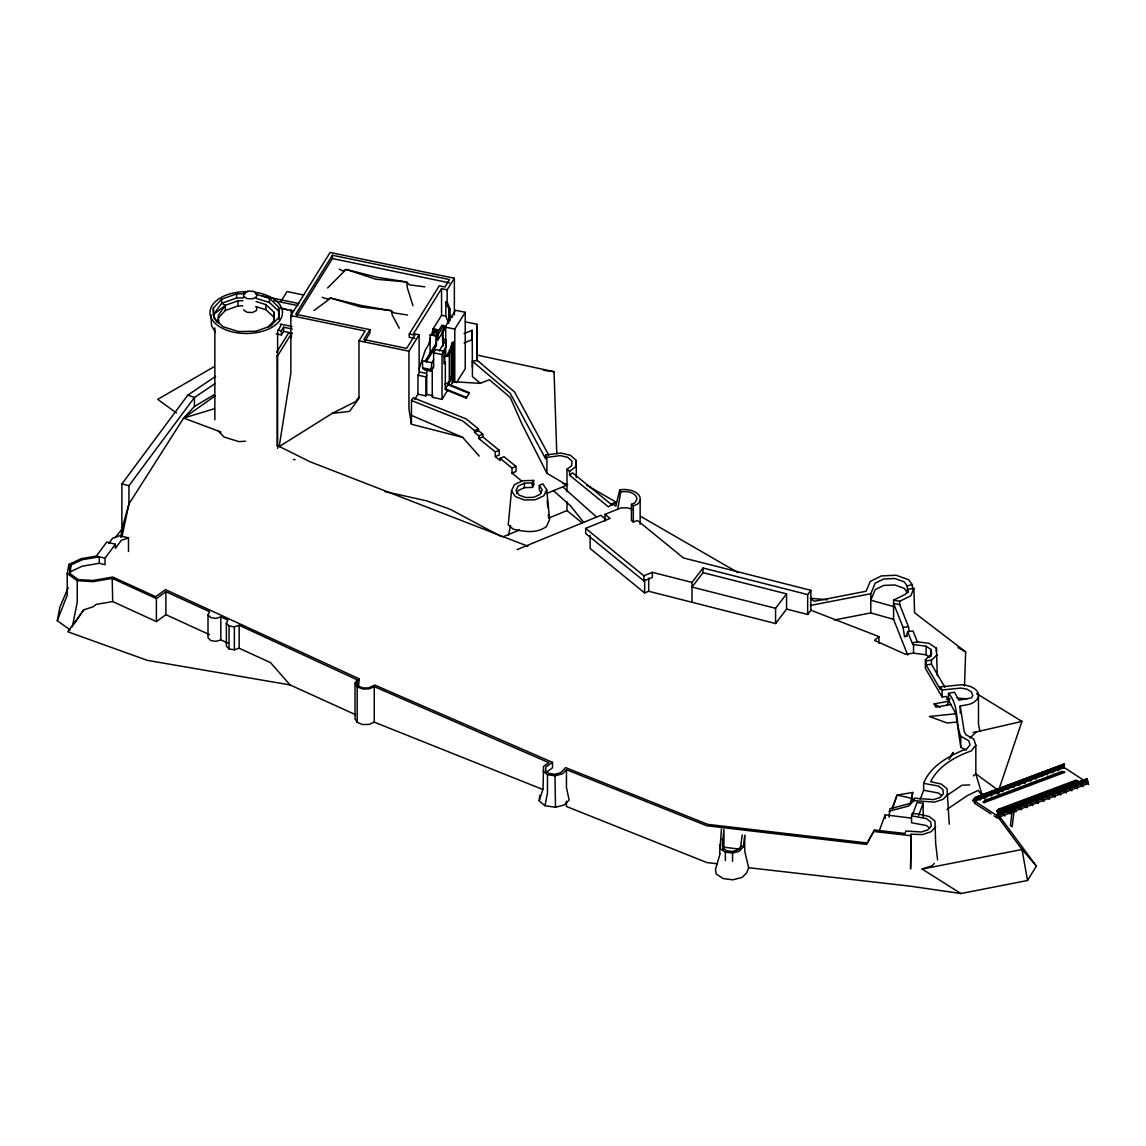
<?xml version="1.0" encoding="UTF-8"?>
<svg xmlns="http://www.w3.org/2000/svg" width="1146" height="1146" viewBox="0 0 1146 1146"><rect width="100%" height="100%" fill="white"/><g stroke="black" fill="none" stroke-linecap="round" stroke-linejoin="round"><path stroke-width="1.5" d="M411.486 400.484L462.683 420.94L474.516 430.581L474.516 432.286L478.827 435.795L478.827 438.546L495.273 451.939L495.273 456.595L499.255 454.976L499.255 450.321L482.795 436.913L482.795 434.176L478.498 430.652L478.498 428.948L466.164 418.906L413.19 397.748L411.486 400.484L411.4 424.235L462.683 437.385L479.214 456.036M964.488 686.153L965.677 651.888L914.551 612.738L913.892 588.385L907.833 589.316L905.899 594.029L893.579 600.132L893.579 619.341L907.732 655.082M719.702 853.011L721.421 829.074M742.221 834.847L740.603 846.966L737.494 850.088L732.28 851.449L726.722 850.762L722.925 848.284L722.238 844.931L723.943 829.389L723.943 847.209L722.854 850.131M548.733 455.163L514.64 392.047L477.295 360.374L472.424 361.248L510.199 393.293L545.639 458.873L545.639 455.019L560.723 453.028L570.536 455.334L576.28 460.477L575.879 466.58L569.591 471.364L569.591 475.218L608.512 506.933L612.537 503.538L616.462 501.934L613.769 504.197M912.717 792.473L911.228 800.997L912.717 792.473L897.06 795.066L892.089 808.403M516.703 493.625L518.092 490.617L524.381 487.666L532.475 487.408L533.735 484.643L533.621 480.403L522.748 480.747L514.31 484.715L511.517 490.789L508.237 524.768L513.079 529.108C524.166 531.615 536.314 533.921 546.356 526.616L549.607 519.539L546.699 489.671L542.774 483.813L539.279 485.446L539.279 489.944L541.227 492.852M929.621 828.057L926.369 825.507L911.557 822.756L911.557 815.837L926.369 818.588L930.71 821.983L931.225 826.209L927.759 829.933L921.384 832.01L905.913 831.008L904.996 833.471L874.498 830.005L866.448 844.416L706.767 825.75L566.453 769.711L566.453 787.588L569.132 799.994L564.19 804.993L555.495 807.271L545.038 805.738L539.164 800.882L539.809 795.295M539.164 800.882L543.046 788.906L543.576 766.359L548.862 762.677L374.255 686.626L369.069 688.918L362.551 689.004L357.194 686.855L355.031 683.303L356.907 679.707L239.17 625.272L234.357 626.819L229.042 625.945L226.364 623.152L227.882 620.086L220.82 616.863L215.992 618.41L210.692 617.536L208.013 614.743L209.517 611.678L165.883 591.694L156.386 598.613L156.386 621.59L112.666 601.564L96.178 604.386L93.155 606.778L83.658 609.873L67.829 631.79L147.318 660.354L290.067 684.936L355.475 714.646M990.989 813.932L974.558 803.203L974.687 802.157L972.61 800.782L974.888 797.487L1064.333 763.866L1064.118 768.536L1062.041 767.161L1064.333 763.866M719.702 844.616L720.447 848.914L725.361 852.108L732.566 852.996L739.313 851.249L743.353 846.65L744.742 835.162L744.742 851.306L748.639 867.708L746.748 872.794L742.164 877.392L732.896 879.813L723.284 878.61L716.25 874.026L715.462 869.427L720.118 853.569M120.86 537.431L121.877 529.266L121.877 483.97L187.829 395.098L215.591 376.361M974.558 803.203L975.232 797.716L1064.677 764.096M975.031 801.068L975.232 799.464L980.389 797.516M975.461 797.63L975.289 798.934L980.446 797M980.618 798.963L980.818 797.358L985.975 795.424M981.048 795.539L980.876 796.828L986.047 794.894M986.205 796.871L986.405 795.252L991.562 793.318M986.634 793.433L986.477 794.737L991.634 792.788M991.791 794.765L991.992 793.161L997.163 791.213L996.963 792.831M992.221 791.327L992.064 792.631L997.221 790.697L997.378 789.393M997.808 789.236L997.049 793.748L995.043 791.771L997.593 789.308M1086.508 783.162L1088.628 784.523L1087.067 778.721L997.622 812.342L996.948 817.829L993.969 815.88M997.851 812.27L997.679 813.56L1002.836 811.626L1003.008 810.322M1002.549 790.726L1002.75 789.121L997.593 791.055M1002.979 787.288L1002.807 788.591L997.65 790.525M1002.979 790.568L1003.18 788.949L1008.337 787.015L1008.136 788.62M1003.409 787.13L1003.237 788.434L1008.408 786.485L1008.566 785.196M1002.578 813.76L1002.779 812.142L997.622 814.09M1003.008 813.603L1003.208 811.984L1008.365 810.05L1008.165 811.655M1003.438 810.165L1003.266 811.468L1008.437 809.52L1008.595 808.217M1008.351 788.548L1008.437 784.881L1006.145 788.176L1008.222 789.551M1008.566 788.462L1008.767 786.858L1013.923 784.91L1013.723 786.528M1008.996 785.024L1008.838 786.328L1013.995 784.394L1014.153 783.09M1008.595 811.497L1008.795 809.878L1013.952 807.944L1013.752 809.549M1009.024 808.059L1008.867 809.363L1014.024 807.414L1014.181 806.125M1013.938 786.443L1014.024 782.775L1011.732 786.07L1013.823 787.445M1014.153 786.357L1014.353 784.752L1019.51 782.804M1014.582 782.933L1014.425 784.222L1019.582 782.288M1012.119 811.697L1010.4 825.578L1012.176 826.724L1014.081 811.311M1014.181 809.391L1014.382 807.787L1019.539 805.839M1014.611 805.953L1014.454 807.257L1019.611 805.323M1019.525 784.337L1019.611 780.67L1019.138 784.509L1018.235 783.921L1019.439 782.073M1019.739 784.265L1019.94 782.646L1025.111 780.713M1020.169 780.827L1020.012 782.131L1025.169 780.182M1019.782 807.285L1019.983 805.681L1025.14 803.747L1024.939 805.352M1020.198 803.862L1020.04 805.151L1025.197 803.217L1025.369 801.913M1025.341 782.159L1025.541 780.541L1030.698 778.607M1025.756 778.721L1025.598 780.025L1030.755 778.077M1025.799 801.756L1025.025 806.268L1027.131 807.644L1025.584 801.842M1030.927 780.054L1031.128 778.449L1036.285 776.501L1036.084 778.12M1031.357 776.616L1031.185 777.919L1036.356 775.985L1036.514 774.682M1030.526 803.246L1030.727 801.641L1025.57 803.575M1030.956 799.822L1030.784 801.111L1025.627 803.06M1031.386 799.65L1031.214 800.954L1036.385 799.02L1036.543 797.716M1036.944 774.524L1036.17 779.036L1034.165 777.06L1036.729 774.596M1036.113 801.154L1036.313 799.536L1031.156 801.484M1039.694 775.556L1041.972 772.275L1041.886 775.928M1036.972 797.559L1036.815 798.848L1041.972 796.914L1042.129 795.611M1041.671 776.014L1041.872 774.41L1036.715 776.343M1042.101 772.576L1041.943 773.879L1036.786 775.813M1042.101 775.856L1042.301 774.238L1047.458 772.304L1047.272 773.908M1042.531 772.418L1042.373 773.722L1047.53 771.774L1047.688 770.484M1041.7 799.048L1041.9 797.444L1036.743 799.378M1042.129 798.891L1042.33 797.272L1047.501 795.338L1047.301 796.943M1042.559 795.453L1042.402 796.757L1047.559 794.808L1047.716 793.519M1047.487 773.837L1047.559 770.169L1045.281 773.464L1047.358 774.839M1047.702 773.751L1047.888 772.146L1053.059 770.198M1048.117 770.313L1047.96 771.616L1053.117 769.682M1047.731 796.785L1047.931 795.181L1053.088 793.233L1052.888 794.851M1048.146 793.347L1047.988 794.651L1053.145 792.717L1053.317 791.413M1052.859 771.817L1053.274 768.379M1053.289 771.645L1053.489 770.04L1058.646 768.107M1053.704 768.221L1053.546 769.51L1058.703 767.576M1053.317 794.679L1053.518 793.075L1058.675 791.127M1053.747 791.256L1053.575 792.545L1058.746 790.611M1058.875 769.553L1059.076 767.935L1064.233 766.001M1059.305 766.115L1059.133 767.419L1064.305 765.471M1059.334 789.15L1059.176 790.453L1064.333 788.505L1064.491 787.202M1064.92 787.044L1064.147 791.571L1066.267 792.932L1064.706 787.13M1069.648 788.534L1069.848 786.93L1064.691 788.863M1070.078 785.11L1069.92 786.4L1064.763 788.348M1070.507 784.938L1070.35 786.242L1075.507 784.308M1075.249 786.443L1075.664 783.005M1075.679 786.271L1075.879 784.666L1081.036 782.732L1080.836 784.337M1076.094 782.847L1075.936 784.136L1081.093 782.202L1081.265 780.899M1081.265 784.179L1081.466 782.56L1086.623 780.627L1086.422 782.231M1081.695 780.741L1081.523 782.045L1086.695 780.097L1086.852 778.807M1087.067 778.721L1086.379 784.208L996.948 817.829L997.077 816.783L999.183 818.144L997.937 812.929M277.131 355.145L277.189 445.422L279.18 446.596L290.84 373.166L290.84 315.565L330.134 252.464L454.36 278.249L454.36 314.906M70.107 629.856L57.3 620.731L67.213 595.175L67.213 573.559L68.875 564.434L81.237 558.661L96.336 556.082L105.017 558.231L115.388 544.235L106.721 542.087L96.336 556.082M105.017 558.231L105.017 564.706L99.272 563.288L99.272 556.813L82.197 559.735L70.823 565.05L69.347 573.201L78.286 579.575L92.84 580.463L112.824 577.04L155.756 596.708L165.482 589.631L359.199 678.833L358.598 685.48M70.235 574.791L70.823 565.05M545.038 805.738L547.473 792.574L547.473 774.696L543.046 771.029M57.3 620.731L59.821 607.351L68.187 587.683M620.803 491.677L626.848 491.605A12.921 7.463 0 0 1 636.818 499.728L634.698 502.994L631.446 504.326L633.323 505.859L637.391 504.197A16.259 9.383 0 0 0 637.248 493.453A16.259 9.383 0 0 0 619.742 489.815L620.803 491.677L617.708 509.182M72.356 626.776L77.226 602.309L77.226 580.693L67.213 573.559M508.58 535.168L510.5 525.57M121.992 536.772L128.939 503.954L128.939 485.718L194.419 397.504L214.932 383.666M619.742 489.815L615.832 506.217L612.537 503.538M917.488 642.175L913.018 630.959L907.632 631.661L906.472 636.087L904.523 636.56L903.077 627.406L893.579 603.426L899.696 604.587L908.449 626.69L909.179 631.26M466.264 398.149L466.451 397.447L445.45 388.866L445.25 389.568L466.264 398.149L469.416 392.677L448.415 384.111M469.416 392.677L469.215 393.379L448.215 384.812M430.438 338.356L428.432 345.046L425.309 350.06L418.892 369.456M431.44 335.019L433.446 328.329L441.554 315.308L441.554 288.634L447.169 289.795L454.36 278.249M892.505 808.618L897.06 795.066L912.187 798.433M998.753 794.02L998.567 790.511L1021.946 721.393L976.578 693.574M866.448 844.416L874.498 830.005M879.254 830.821L885.185 814.863L911.442 818.115M889.038 817.127L889.941 808.79L909.523 803.618L914.78 798.232L933.46 799.622L939.892 797.53L943.387 793.777L942.872 789.522L938.488 786.084L923.633 783.334L923.633 790.253L920.224 799.435M889.038 811.21L908.62 806.025L913.878 800.639L914.78 798.232M911.557 815.837L912.474 813.359L918.591 814.118L929.148 816.496L934.993 821.08L935.68 843.556L937.586 859.93M923.633 783.334C930.595 765.399 950.077 755.3 967.038 748.639L970.089 744.828L968.728 740.688L960.778 736.276C955.048 722.267 959.431 705.478 948.501 693.33L954.518 692.241L958.844 700.163L971.536 697.857L972.782 695.421L971.292 691.84L966.909 689.161L960.635 688.073L942.084 689.978L940.293 686.927L960.964 684.807A18.078 10.443 0 0 1 977.996 692.8A18.078 10.443 0 0 1 969.115 704.389L960.205 706.008L960.205 713.099M911.113 834.231L910.583 868.725L911.113 834.231L922.43 834.575L931.01 831.767L935.68 826.753M918.591 815.594L923.175 803.274L917.044 802.515L912.474 814.835L912.474 813.359M913.892 588.385L910.841 595.762L899.696 601.292L893.579 600.132M893.579 619.341L870.788 612.924L870.788 593.714L875.186 583.171L883.638 579.017L894.725 578.501L904.208 581.853L907.231 586.05L907.403 591.121M532.475 487.408L532.475 482.91L533.621 480.403M546.699 489.671L543.906 495.745L535.469 499.713L524.596 500.057L515.442 496.648L511.517 490.789M214.861 419.78L214.861 327.914M946.883 705.463L948.988 701.194L934.119 703.888L935.924 707.182L950.779 704.475M545.983 772.404L552.515 767.849L552.515 762.362L374.842 685.093L368.453 687.901L363.081 687.972L358.669 686.21L356.893 683.288L359.199 678.833M281.486 324.447L277.619 331.208L277.619 448.401M431.77 362.752L422.559 360.832L422.559 367.852L424.45 369.857L430.91 371.204L431.77 362.752L433.632 359.772M949.017 759.397L953.228 752.406L950.063 757.549M451.61 346.808L451.61 343.428L453.544 341.837L452.742 343.112L453.787 343.327L449.318 352.481L449.318 379.613L451.195 376.604L452.828 376.934L445.321 388.995L445.321 361.864L444.075 363.841L444.075 351.263L435.666 349.516L433.632 352.796L433.632 366.777L432.243 369.055L432.243 397.304L442.041 399.338L447.398 390.729M444.72 349.029L446.095 346.751L446.095 339.746L442.915 339.087M748.639 867.708L910.583 886.216L960.907 893.536L1027.532 880.486L1036.399 866.118L999.255 815.938M280.942 301.355L287.03 291.557L303.633 295.009M276.258 333.873L281.372 334.933L281.372 330.807L283.592 327.24L292.302 329.045M281.372 334.933L283.592 331.366L283.592 327.24M414.881 338.471L409.265 337.296L409.265 334.016L439.262 285.827L444.892 287.001L449.504 279.567L332.426 255.257L295.682 314.248L369.957 329.661L369.957 332.956L364.7 341.379M296.628 316.024L332.426 258.552L332.426 255.257M276.587 352.28L288.706 332.827L291.557 333.414L291.227 338.07L291.227 333.93M277.189 356.478L291.557 333.414M279.18 446.596L332.197 413.391L349.53 411.385L358.985 398.436L358.985 340.835L365.116 330.979L290.84 315.565M369.957 329.661L363.826 339.502L406.644 348.398L414.881 335.191L409.265 334.016M441.554 288.634L413.52 333.644L419.135 334.818L419.135 373.338L417.946 375.229L417.946 394.195L414.78 399.295M411.385 424.163L408.936 408.807L408.936 351.192L419.135 334.818M432.959 334.174L433.202 328.787L438.173 329.819L438.173 334.56L436.44 334.202L442.027 325.22L443.76 325.579L443.76 330.478M430.122 355.031L430.122 334.99L431.956 334.976L435.265 329.661L432.959 329.189M438.173 329.819L436.311 329.89L433.002 335.191L436.454 335.907L436.454 345.533L426.197 361.993M436.454 335.907L430.122 334.99M438.173 334.56L443.76 325.579M465.233 312.299L454.776 329.088L445.722 327.212L442.915 331.695L442.915 346.092L442.27 331.566L455.521 310.28L465.233 312.299L465.233 368.711L456.523 382.707M436.311 339.517L437.915 339.846L442.929 331.81M425.295 360.861L436.225 343.299M439.147 350.905L446.095 339.746M417.946 394.195L425.868 395.843L425.868 376.876L426.727 375.487M430.91 371.204L433.632 366.777M442.628 352.338L446.095 346.751M442.041 399.338L442.041 354.544L444.075 351.263M450.793 350.017L450.793 346.636L452.656 343.642L451.61 343.428M449.504 353.04L450.793 346.636M448.201 356.177L449.504 349.659M449.891 352.596L447.9 355.79L443.86 356.907L447.37 355.131L448.201 352.782M425.868 395.843L426.727 394.453L426.727 369.299M449.891 379.727L447.9 382.922L444.691 384.211M450.965 384.999L452.828 382.005L452.828 376.934M214.23 394.639L194.462 406.472L183.647 418.061L128.939 503.954L121.877 529.266L115.23 537.632M980.432 795.739L978.197 798.676L980.274 800.051L980.489 795.381L980.002 799.22L979.099 798.633L980.303 796.785M986.033 793.634L983.784 796.57L985.875 797.945L986.076 793.29L985.603 797.129L984.701 796.527L985.904 794.679M1019.568 781.028L1017.333 783.964L1019.41 785.339M1025.154 778.922L1022.92 781.859L1024.997 783.248L1025.197 778.578L1024.725 782.417L1023.822 781.816L1025.025 779.968M1058.689 766.316L1056.454 769.253L1058.532 770.628L1058.732 765.972L1058.259 769.797L1057.357 769.21L1058.56 767.362M74.232 623.954L83.658 609.873M242.952 300.71L237.996 300.796L225.347 305.309L218.284 315.422L218.6 323.387M358.813 397.232L355.661 401.544L332.197 413.391M108.684 543.49L112.637 538.176L119.8 535.698L128.481 537.846L128.481 551.47M692.012 602.28L692.012 582.412L703.014 568.001L807.658 594.588L810.895 590.348L683.431 557.944L637.391 520.427L633.323 522.089L631.446 520.571L631.446 504.326M703.014 572.642L692.012 587.067L775.57 608.311L786.571 593.886L703.014 572.642L703.014 568.001M590.133 535.354L590.133 548.504L644.654 592.94L648.708 591.279L775.57 623.524L786.571 609.099L786.571 593.886M786.571 609.099L807.658 614.457L810.895 610.216L810.895 590.348M960.205 706.008L964.201 731.392L966.021 734.772L973.813 739.098L975.833 745.229L971.307 750.902C955.363 756.475 938.373 766.044 930.652 781.672L941.195 784.05L947.04 788.634L949.26 824.218M216.709 322.141L213.371 314.749L213.371 308.073L221.665 299.178L236.549 293.877L245.287 293.734M242.751 305.853L237.996 305.925L225.347 310.437L218.284 318.001L218.557 323.143M268.307 326.796L274.195 320.508L273.751 311.927L265.944 304.621L256.131 301.57M947.742 794.321L943.072 799.335L934.477 802.128L913.878 800.639M934.305 863.454L932.128 865.789L922.086 869.055L960.907 893.536M327.613 287.975L346.164 269.425L377.063 277.275L406.687 281.988L409.323 284.81L424.722 286.844M566.453 769.711L562.357 773.851L554.979 775.799L547.473 774.696M970.003 737.981L976.292 731.936L1021.946 721.393M966.078 750.229L960.778 747.292L955.85 713.772L946.539 696.481L942.084 696.94L925.395 668.362L925.395 659.767L931.669 653.879L931.053 649.524L926.083 646.215L913.534 644.568L912.76 642.62L918.132 641.903L929.048 643.336L936.397 648.221L937.313 675.825M925.395 659.767L926.04 660.884L931.44 660.168L937.313 654.667M996.791 810.953L998.696 809.162L1075.621 780.311L1078.214 781.271L997.708 811.54L996.791 810.953L1023.077 801.068M997.708 811.54L999.599 809.764L1076.538 780.899L1078.214 781.271M983.182 802.057L985.087 800.338L1062.013 771.416L1064.605 772.375L984.085 802.644L983.182 802.057L1034.122 782.904M984.085 802.644L986.004 800.911L1062.915 772.003L1064.605 772.375M810.895 610.216L878.939 636.603L874.527 640.399L905.412 654.237L913.534 653.163L926.083 654.796L929.807 657.288M973.298 775.928L975.833 773.851L975.833 745.229M221.665 299.178L221.665 303.303L225.347 305.309L213.371 314.749L221.665 303.303L236.549 298.003L243.539 297.888M313.961 310.537L330.75 298.118L361.477 305.538L391.273 310.681L393.622 312.829L407.561 315.021M566.998 491.663L566.998 469.244L571.653 465.706L571.969 461.15L567.685 457.326L560.365 455.607L546.914 457.369L545.639 455.019M569.591 475.218L572.628 472.911L612.422 505.329M156.386 621.59L165.883 614.671L165.883 591.694M221.063 432.056L183.647 418.061L215.233 395.843M552.515 762.362L545.983 766.903L545.553 770.628L548.963 773.45L554.75 774.295L560.609 772.762L565.68 767.619L707.798 824.389L866.949 842.94M947.284 795.224L961.938 785.268L969.745 784.895M946.983 809.405L967.281 795.625L978.254 790.368L984.529 798.834M214.173 366.677L157.718 399.352L176.441 412.947M532.475 482.91L524.381 483.168L518.092 486.119L516.015 490.646L518.937 495.015L525.742 497.55L533.835 497.292L540.124 494.341L542.201 489.815L539.279 485.446M70.823 571.539L82.197 566.21L99.272 563.288M542.903 789.522L374.255 722.152L369.069 724.43L362.551 724.516L357.194 722.367L355.031 718.829L355.031 683.303M464.087 333.601L472.195 330.263L472.424 376.561L480.26 383.194M464.087 342.941L472.195 339.603L472.195 330.263M474.516 430.581L478.498 428.948M474.516 432.286L478.498 430.652M478.827 435.795L482.795 434.176M478.827 438.546L482.795 436.913M495.273 451.939L499.255 450.321M500.086 458.328L504.068 456.71L515.972 466.408L515.972 471.507L512.004 473.126L512.004 468.041L500.086 458.328L500.086 460.52L495.273 456.595M512.004 468.041L515.972 466.408M546.656 493.439L566.998 485.116L546.914 473.241L522.204 424.607L510.199 397.39L489.385 379.727L480.174 383.366L452.369 381.661M277.189 445.422L310.308 461.867L503.18 536.7L519.496 530.025M582.154 522.934L566.998 510.586L548.633 518.092L548.361 514.568M517.09 549.579L600.833 515.313L606.033 519.539M605.059 520.986L605.059 514.353L620.803 507.922L626.848 507.85A12.921 7.463 0 0 1 632.42 509.469M692.012 582.412L652.332 572.327L652.332 577.412L643.851 580.879L585.663 533.477L585.663 528.392L610.044 518.422L605.059 514.353M585.663 528.392L643.851 575.793L652.332 572.327M1037.402 781.672L1062.055 772.404M1026.372 799.836L1041.155 794.264M1044.436 793.032L1077.297 780.684M1087.411 778.951L997.622 812.342M1070.278 786.772L1075.449 784.824M1064.376 791.485L1064.262 789.035L1059.105 790.969C1057.629 802.1 1058.446 779.337 1060.68 795.023L1058.56 793.662M128.481 537.846L121.318 540.325L115.388 548.304L115.388 544.235M907.231 586.05L912.073 584.489L912.703 589.187M227.882 643.078L220.82 639.84L215.992 641.388L210.692 640.514L208.013 637.735L208.013 614.743M226.364 623.152L226.364 646.143L229.042 648.923L234.357 649.796L239.17 648.249L270.542 662.632L290.067 684.936M183.647 418.061L214.345 408.735M922.086 869.055L1022.017 849.501L1036.399 866.118M810.322 605.446L870.788 593.714M834.517 619.957L870.788 612.924M156.386 598.613L112.222 578.372L93.027 581.652L77.226 580.693M973.083 732.423L976.292 731.936M903.077 627.406L908.449 626.69M904.523 636.56L907.217 636.202M926.04 660.884L926.04 664.895L931.44 664.193L944.891 687.213M946.539 699.189L950.063 698.831M957.111 698.1L966.909 698.831M955.85 713.772L929.334 716.494L947.241 723.011L956.523 722.066M245.516 441.196L238.812 441.611L224.115 437.041L218.17 430.968M532.174 484.701L533.735 484.643M811.425 598.341L827.426 599.816M873.983 831.495L910.583 835.663M923.633 790.253L938.488 793.018L941.768 795.596M720.777 839.445L723.298 839.746M740.832 846.335L743.353 846.65M723.943 847.209L740.56 849.272M717.525 863.855L706.767 862.523L566.453 806.483L566.453 801.326M543.49 370.23L554.048 371.719L556.798 453.888M293.448 459.474L295.023 459.718M280.713 307.973L292.66 310.924M332.426 258.552L449.504 282.847M448.745 323.258L445.837 316.196L445.837 301.799L447.169 302.071L450.077 309.148L450.077 320.665M445.837 301.799L448.745 308.876L450.077 309.148M450.077 316.339L452.799 316.912M441.554 315.308L445.837 316.196M465.362 321.84L477.023 324.261L477.266 361.076M262.448 295.997L298.963 303.575M273.822 300.624L297.86 305.624M280.412 308.389L287.402 309.835M433.632 352.796L442.041 354.544M280.283 324.103L292.044 326.538M358.985 340.835L408.936 351.192M277.962 330.091L281.372 330.807M283.592 331.366L292.302 333.185M422.559 367.852L431.77 369.757M419.379 371.963L426.14 373.367M417.946 375.229L425.868 376.876M426.727 394.453L433.188 395.8M477.023 324.261L477.023 355.059L554.048 371.719M384.612 491.505L426.785 500.859L449.977 509.182L501.389 536.643M562.973 483.54L567.685 484.643M121.877 483.97L128.939 485.718M893.579 606.578L870.788 600.16L875.186 589.617L883.638 585.448L894.725 584.947L904.208 588.299L907.46 592.811M255.558 294.064L269.41 298.375L278.593 306.97L279.108 317.055L270.814 325.951L255.93 331.251L238.454 331.538L223.055 326.753L213.872 318.158L213.371 308.073M255.558 298.189L269.41 302.501L278.593 311.082L279.022 319.49M274.009 322.198L273.751 317.055L265.944 309.749L255.73 306.569L256.905 307.357L256.518 310.466L252.421 312.514L247.035 312.285L243.496 309.921M322.198 297.301L327.14 299.02L330.75 298.118L360.603 306.913L391.273 310.681L392.247 315.021L399.324 328.257M187.829 395.098L194.419 397.504L194.462 406.472M503.18 536.7L527.919 546.241M411.486 415.396L462.683 437.385M165.883 614.671L209.517 634.669M339.359 269.124L342.84 271L346.164 269.425L375.845 279.237L406.687 281.988L407.374 287.933L412.975 305.696M934.119 703.888L940.207 707.225M958.027 647.59L965.677 651.888M586.637 485.159L616.004 502.12M640.743 516.416L738.124 572.671M1062.013 771.416L1062.915 772.003M985.087 800.338L986.004 800.911M1070.65 785.254L1069.748 789.465L1071.854 790.826L1070.608 785.612M1037.116 797.86L1036.199 802.071L1038.319 803.432L1037.058 798.218M1031.515 799.965L1030.612 804.177L1032.732 805.538L1031.472 800.309M1075.621 780.311L1076.538 780.899M998.696 809.162L999.599 809.764M810.222 598.355L814.462 601.278L866.132 591.25L870.244 581.423L881.417 575.922L896.072 575.249L908.606 579.675L912.073 584.489M998.567 790.511L975.833 773.851L982.38 795.94M566.998 469.244L569.591 471.364M512.004 473.126L521.616 480.962M562.743 486.864L596.579 517.061M553.504 490.646L570.422 505.744L583.643 522.347M981.936 793.662L984.4 795.868M998.008 817.055L1022.017 849.501L1027.532 880.486M926.04 664.895L940.293 689.319L940.293 686.927M215.348 332.268L211.537 325.636L210.979 314.821M907.632 631.661L912.76 644.496L912.76 642.62M112.666 601.564L112.222 578.372M979.902 731.477L978.483 723.871L978.483 695.493M291.714 316.783L290.912 309.807M907.833 589.316L908.262 592.597M547.229 500.487L547.788 507.535M999.885 815.078L1000.086 818.588M555.495 807.271L554.979 775.799M477.023 355.059L477.08 360.188M960.778 736.033L960.778 747.292M948.501 693.33L948.501 700.306M942.084 689.978L942.084 696.94M936.397 648.221L936.397 651.745M931.44 660.168L931.44 664.193M931.053 649.524L931.053 656.386M926.083 646.215L926.083 654.796M923.175 803.274L923.175 816.897M913.534 644.568L913.534 653.163M899.696 601.292L899.696 604.587M885.185 814.863L885.185 818.402M878.939 636.603L878.939 643.321M807.658 594.588L807.658 614.457M775.57 608.311L775.57 623.524M732.566 852.996L732.566 861.391M725.361 852.108L725.361 860.503M648.708 578.128L648.708 591.279M644.654 579.79L644.654 592.94M643.851 575.793L643.851 580.879M640.141 499.957L640.141 524.324M633.323 505.859L633.323 522.089M576.28 460.477L576.28 477.538M566.998 501.833L566.998 510.586M546.914 457.369L546.914 473.241M524.381 483.168L524.381 487.666M472.424 361.248L472.424 367.207M454.776 329.088L454.776 381.99M453.787 343.327L453.787 381.546M453.544 341.837L453.544 381.776M452.441 346.436L452.441 382.907M451.195 349.473L451.195 376.604M448.745 308.876L448.745 321.668M447.169 289.795L447.169 302.071M445.722 327.212L445.722 355.131M444.691 357.079L444.691 362.165M437.915 330.22L437.915 339.846M436.311 329.89L436.225 345.891M433.202 328.787L433.202 333.773M374.255 686.626L374.255 722.152M357.194 686.855L357.194 722.367M356.907 679.707L356.907 683.26M278.593 306.97L278.593 311.082M273.751 311.927L273.751 317.055M269.41 298.375L269.41 302.501M265.944 304.621L265.944 309.749M239.17 625.272L239.17 648.249M237.996 300.796L237.996 305.925M236.549 293.877L236.549 298.003M234.357 626.819L234.357 649.796M229.042 625.945L229.042 648.923M225.347 305.309L225.347 310.437M220.82 616.863L220.82 639.84M68.875 564.434L68.875 569.419M254.584 292.216A36.228 20.915 0 0 1 274.109 325.937A36.228 20.915 0 0 1 213.113 321.038A36.228 20.915 0 0 1 247.823 291.671M243.883 293.132L243.496 296.241L247.035 298.605L252.421 298.834L256.518 296.785L256.905 293.677L253.366 291.313L247.966 291.084L243.883 293.132M974.716 798.877L974.415 801.326L973.513 800.725L974.716 798.877M989.456 793.877L991.462 795.854L992.006 791.413L989.456 793.877M991.491 792.574L991.19 795.023L990.287 794.422L991.491 792.574M997.077 790.482L996.776 792.917L995.874 792.33L997.077 790.482M1000.63 789.666L1002.635 791.642L1003.194 787.216L1000.63 789.666M997.808 813.961L997.507 816.41L998.424 816.998L997.808 813.961M1002.664 788.376L1002.363 790.812L1001.461 790.224L1002.664 788.376M1003.223 810.251L1002.664 814.677L1004.784 816.038L1003.223 810.251M1003.395 811.869L1003.094 814.305L1004.011 814.892L1003.395 811.869M1008.265 786.271L1007.95 788.72L1007.062 788.119L1008.265 786.271M1008.809 808.145L1008.251 812.586L1010.371 813.947L1008.809 808.145M1008.981 809.764L1008.681 812.213L1009.597 812.801L1008.981 809.764M1013.852 784.179L1013.551 786.614L1012.649 786.027L1013.852 784.179M1014.396 806.039L1013.852 810.48L1015.958 811.841L1014.396 806.039M1014.582 807.658L1014.267 810.107L1015.184 810.695L1014.582 807.658M1019.983 803.933L1019.439 808.374L1021.544 809.735L1019.983 803.933M1020.169 805.566L1019.868 808.002L1020.771 808.589L1020.169 805.566M1028.578 779.165L1030.583 781.142L1031.142 776.702L1028.578 779.165M1025.756 803.461L1025.455 805.896L1026.372 806.498L1025.756 803.461M1030.612 777.862L1030.311 780.311L1029.409 779.71L1030.612 777.862M1031.343 801.355L1031.042 803.804L1031.959 804.392L1031.343 801.355M1036.213 775.77L1035.898 778.206L1035.01 777.618L1036.213 775.77M1036.929 799.263L1036.629 801.699L1037.545 802.286L1036.929 799.263M1041.8 773.665L1041.499 776.114L1040.597 775.513L1041.8 773.665M1042.344 795.539L1041.8 799.965L1043.906 801.326L1042.344 795.539M1042.531 797.158L1042.215 799.593L1043.132 800.195L1042.531 797.158M1047.387 771.559L1047.086 774.008L1046.183 773.407L1047.387 771.559M1047.931 793.433L1047.387 797.874L1049.492 799.235L1047.931 793.433M1050.939 770.757L1052.945 772.733L1053.489 768.293L1050.939 770.757M1048.117 795.052L1047.816 797.501L1048.719 798.089L1048.117 795.052M1052.973 769.467L1052.673 771.903L1051.77 771.315L1052.973 769.467M1053.532 791.327L1052.973 795.768L1055.094 797.129L1053.532 791.327M1053.704 792.946L1053.403 795.396L1054.32 795.983L1053.704 792.946M1059.291 790.855L1058.99 793.29L1059.907 793.877L1059.291 790.855M1064.161 765.256L1063.846 767.705L1062.958 767.104L1064.161 765.256M1064.878 788.749L1064.577 791.198L1065.494 791.786L1064.878 788.749M1070.479 786.643L1070.163 789.093L1071.08 789.68L1070.479 786.643M1075.879 782.919L1075.335 787.359L1077.441 788.72L1075.879 782.919M1076.065 784.552L1075.765 786.987L1076.681 787.574L1076.065 784.552M1081.48 780.827L1080.922 785.254L1083.042 786.629L1081.48 780.827M1081.652 782.446L1081.351 784.881L1082.268 785.483L1081.652 782.446M1087.239 780.34L1086.938 782.79L1087.855 783.377L1087.239 780.34M1064.247 767.534L974.816 801.154L997.206 815.78L1086.637 782.159L1064.247 767.534"/></g></svg>
